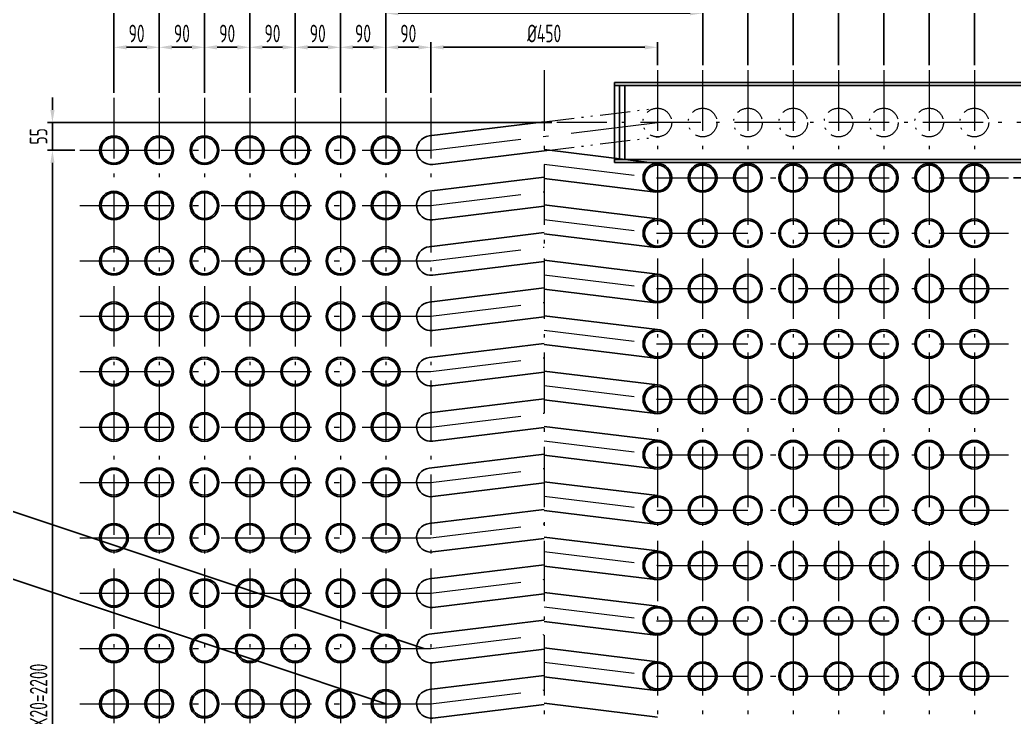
# Model space of a CAD drawing. Header units: millimetres. Extents: x 3222 to 12294, y 967 to 7382.
# Drawn here: x 4749 to 6725, y 5298 to 6684 of the extents above; entities that cross this region are included whole.
import ezdxf

# ---------------------------------------------------------------- set-up
doc = ezdxf.new("R2010")
doc.units = ezdxf.units.MM
doc.linetypes.add('ACAD_ISO10W100', pattern=[18.7, 12, -3, 0.7, -3])
doc.linetypes.add('ACAD_ISO12W100', pattern=[22.4, 12, -3, 0.7, -3, 0.7, -3])
doc.layers.add('中心线', color=1, linetype='ACAD_ISO10W100', lineweight=18)
doc.layers.add('双点划线', color=3, linetype='ACAD_ISO12W100', lineweight=18)
doc.layers.add('图层2', color=3, linetype='Continuous')
doc.styles.add('HGCAD', font='gbenor.shx', dxfattribs={"width": 0.75, "bigfont": 'gbcbig.shx'})
doc.dimstyles.new('HGCAD$0', dxfattribs={"dimtxt": 3.5, "dimasz": 2.5, "dimexe": 1, "dimexo": 1, "dimgap": 1, "dimtad": 1, "dimdec": 1, "dimdsep": 46, "dimtxsty": 'HGCAD', "dimcen": 0, "dimclrd": 3, "dimclre": 3, "dimclrt": 6, "dimadec": 1, "dimazin": 0, "dimtfac": 1, "dimtdec": 1, "dimtmove": 0, "dimatfit": 1, "dimfxl": 0, "dimarcsym": 0})

# ---------------------------------------------------------------- blocks, each defined once
blk = doc.blocks.new('*D60')
at = {"layer": 'Defpoints', "color": 0, "ltscale": 5, "transparency": 16777216}
for p in [(6015.6, 6629), (6015.6, 6583.3), (5565.6, 6528.3)]:
    blk.add_point(p, dxfattribs=at)
at = {"layer": '图层2', "color": 3, "lineweight": -2, "ltscale": 5, "transparency": 16777216}
for p, q in [((5565.6, 6538.3), (5565.6, 6639)), ((5590.6, 6629), (5990.6, 6629)), ((6015.6, 6593.3), (6015.6, 6639))]:
    blk.add_line(p, q, dxfattribs=at)
at = {"layer": '图层2', "color": 3, "ltscale": 5, "transparency": 16777216}
for points in [[(5590.6, 6633.2), (5590.6, 6624.8), (5565.6, 6629)], [(5990.6, 6633.2), (5990.6, 6624.8), (6015.6, 6629)]]:
    blk.add_solid(points, dxfattribs=at)
at = {"layer": '图层2', "color": 6, "ltscale": 5, "transparency": 16777216, "insert": (5790.6, 6656.5), "char_height": 35, "attachment_point": 5, "style": 'HGCAD', "bg_fill": 3, "box_fill_scale": 1.1, "bg_fill_color": 256, "bg_fill_true_color": 13158600, "bg_fill_transparency": 0}
blk.add_mtext('%%C450', dxfattribs=at)
blk = doc.blocks.new('*D61')
at = {"layer": 'Defpoints', "color": 0, "ltscale": 5, "transparency": 16777216}
for p in [(6105.6, 6696.8), (6105.6, 6583.3), (5475.6, 6528.3)]:
    blk.add_point(p, dxfattribs=at)
at = {"layer": '图层2', "color": 3, "lineweight": -2, "ltscale": 5, "transparency": 16777216}
for p, q in [((5475.6, 6538.3), (5475.6, 6706.8)), ((6105.6, 6593.3), (6105.6, 6706.8)), ((5500.6, 6696.8), (6080.6, 6696.8))]:
    blk.add_line(p, q, dxfattribs=at)
at = {"layer": '图层2', "color": 3, "ltscale": 5, "transparency": 16777216}
for points in [[(5500.6, 6701), (5500.6, 6692.6), (5475.6, 6696.8)], [(6080.6, 6701), (6080.6, 6692.6), (6105.6, 6696.8)]]:
    blk.add_solid(points, dxfattribs=at)
at = {"layer": '图层2', "color": 6, "ltscale": 5, "transparency": 16777216, "insert": (5790.6, 6724.3), "char_height": 35, "attachment_point": 5, "style": 'HGCAD', "bg_fill": 3, "box_fill_scale": 1.1, "bg_fill_color": 256, "bg_fill_true_color": 13158600, "bg_fill_transparency": 0}
blk.add_mtext('%%C630', dxfattribs=at)
blk = doc.blocks.new('*D62')
at = {"layer": 'Defpoints', "color": 0, "ltscale": 5, "transparency": 16777216}
for p in [(6195.6, 6764.3), (6195.6, 6583.3), (5385.6, 6528.3)]:
    blk.add_point(p, dxfattribs=at)
at = {"layer": '图层2', "color": 3, "lineweight": -2, "ltscale": 5, "transparency": 16777216}
for p, q in [((5385.6, 6538.3), (5385.6, 6774.3)), ((5410.6, 6764.3), (6170.6, 6764.3)), ((6195.6, 6593.3), (6195.6, 6774.3))]:
    blk.add_line(p, q, dxfattribs=at)
at = {"layer": '图层2', "color": 3, "ltscale": 5, "transparency": 16777216}
for points in [[(5410.6, 6768.4), (5410.6, 6760.1), (5385.6, 6764.3)], [(6170.6, 6768.4), (6170.6, 6760.1), (6195.6, 6764.3)]]:
    blk.add_solid(points, dxfattribs=at)
at = {"layer": '图层2', "color": 6, "ltscale": 5, "transparency": 16777216, "insert": (5790.6, 6791.8), "char_height": 35, "attachment_point": 5, "style": 'HGCAD', "bg_fill": 3, "box_fill_scale": 1.1, "bg_fill_color": 256, "bg_fill_true_color": 13158600, "bg_fill_transparency": 0}
blk.add_mtext('%%C810', dxfattribs=at)
blk = doc.blocks.new('*D63')
at = {"layer": 'Defpoints', "color": 0, "ltscale": 5, "transparency": 16777216}
for p in [(6285.6, 6828.8), (6285.6, 6583.3), (5295.6, 6528.3)]:
    blk.add_point(p, dxfattribs=at)
at = {"layer": '图层2', "color": 3, "lineweight": -2, "ltscale": 5, "transparency": 16777216}
for p, q in [((5295.6, 6538.3), (5295.6, 6838.8)), ((6285.6, 6593.3), (6285.6, 6838.8)), ((5320.6, 6828.8), (6260.6, 6828.8))]:
    blk.add_line(p, q, dxfattribs=at)
at = {"layer": '图层2', "color": 3, "ltscale": 5, "transparency": 16777216}
for points in [[(5320.6, 6833), (5320.6, 6824.7), (5295.6, 6828.8)], [(6260.6, 6833), (6260.6, 6824.7), (6285.6, 6828.8)]]:
    blk.add_solid(points, dxfattribs=at)
at = {"layer": '图层2', "color": 6, "ltscale": 5, "transparency": 16777216, "insert": (5790.6, 6856.3), "char_height": 35, "attachment_point": 5, "style": 'HGCAD', "bg_fill": 3, "box_fill_scale": 1.1, "bg_fill_color": 256, "bg_fill_true_color": 13158600, "bg_fill_transparency": 0}
blk.add_mtext('%%C990', dxfattribs=at)
blk = doc.blocks.new('*D64')
at = {"layer": 'Defpoints', "color": 0, "ltscale": 5, "transparency": 16777216}
for p in [(6375.6, 6894.8), (6375.6, 6583.3), (5205.6, 6528.3)]:
    blk.add_point(p, dxfattribs=at)
at = {"layer": '图层2', "color": 3, "lineweight": -2, "ltscale": 5, "transparency": 16777216}
for p, q in [((5205.6, 6538.3), (5205.6, 6904.8)), ((6375.6, 6593.3), (6375.6, 6904.8)), ((5230.6, 6894.8), (6350.6, 6894.8))]:
    blk.add_line(p, q, dxfattribs=at)
at = {"layer": '图层2', "color": 3, "ltscale": 5, "transparency": 16777216}
for points in [[(5230.6, 6899), (5230.6, 6890.7), (5205.6, 6894.8)], [(6350.6, 6899), (6350.6, 6890.7), (6375.6, 6894.8)]]:
    blk.add_solid(points, dxfattribs=at)
at = {"layer": '图层2', "color": 6, "ltscale": 5, "transparency": 16777216, "insert": (5790.6, 6922.3), "char_height": 35, "attachment_point": 5, "style": 'HGCAD', "bg_fill": 3, "box_fill_scale": 1.1, "bg_fill_color": 256, "bg_fill_true_color": 13158600, "bg_fill_transparency": 0}
blk.add_mtext('%%C1170', dxfattribs=at)
blk = doc.blocks.new('*D65')
at = {"layer": 'Defpoints', "color": 0, "ltscale": 5, "transparency": 16777216}
for p in [(6465.6, 6968.8), (6465.6, 6583.3), (5115.6, 6528.3)]:
    blk.add_point(p, dxfattribs=at)
at = {"layer": '图层2', "color": 3, "lineweight": -2, "ltscale": 5, "transparency": 16777216}
for p, q in [((5115.6, 6538.3), (5115.6, 6978.8)), ((6465.6, 6593.3), (6465.6, 6978.8)), ((5140.6, 6968.8), (6440.6, 6968.8))]:
    blk.add_line(p, q, dxfattribs=at)
at = {"layer": '图层2', "color": 3, "ltscale": 5, "transparency": 16777216}
for points in [[(5140.6, 6973), (5140.6, 6964.6), (5115.6, 6968.8)], [(6440.6, 6973), (6440.6, 6964.6), (6465.6, 6968.8)]]:
    blk.add_solid(points, dxfattribs=at)
at = {"layer": '图层2', "color": 6, "ltscale": 5, "transparency": 16777216, "insert": (5790.6, 6996.3), "char_height": 35, "attachment_point": 5, "style": 'HGCAD', "bg_fill": 3, "box_fill_scale": 1.1, "bg_fill_color": 256, "bg_fill_true_color": 13158600, "bg_fill_transparency": 0}
blk.add_mtext('%%C1350', dxfattribs=at)
blk = doc.blocks.new('*D66')
at = {"layer": 'Defpoints', "color": 0, "ltscale": 5, "transparency": 16777216}
for p in [(6555.6, 7034.5), (6555.6, 6583.3), (5025.6, 6528.3)]:
    blk.add_point(p, dxfattribs=at)
at = {"layer": '图层2', "color": 3, "lineweight": -2, "ltscale": 5, "transparency": 16777216}
for p, q in [((5025.6, 6538.3), (5025.6, 7044.5)), ((5050.6, 7034.5), (6530.6, 7034.5)), ((6555.6, 6593.3), (6555.6, 7044.5))]:
    blk.add_line(p, q, dxfattribs=at)
at = {"layer": '图层2', "color": 3, "ltscale": 5, "transparency": 16777216}
for points in [[(5050.6, 7038.7), (5050.6, 7030.3), (5025.6, 7034.5)], [(6530.6, 7038.7), (6530.6, 7030.3), (6555.6, 7034.5)]]:
    blk.add_solid(points, dxfattribs=at)
at = {"layer": '图层2', "color": 6, "ltscale": 5, "transparency": 16777216, "insert": (5790.6, 7062), "char_height": 35, "attachment_point": 5, "style": 'HGCAD', "bg_fill": 3, "box_fill_scale": 1.1, "bg_fill_color": 256, "bg_fill_true_color": 13158600, "bg_fill_transparency": 0}
blk.add_mtext('%%C1530', dxfattribs=at)
blk = doc.blocks.new('*D67')
at = {"layer": 'Defpoints', "color": 0, "ltscale": 5, "transparency": 16777216}
for p in [(6645.6, 7114.3), (6645.6, 6583.3), (4935.6, 6528.3)]:
    blk.add_point(p, dxfattribs=at)
at = {"layer": '图层2', "color": 3, "lineweight": -2, "ltscale": 5, "transparency": 16777216}
for p, q in [((4935.6, 6538.3), (4935.6, 7124.3)), ((4960.6, 7114.3), (6620.6, 7114.3)), ((6645.6, 6593.3), (6645.6, 7124.3))]:
    blk.add_line(p, q, dxfattribs=at)
at = {"layer": '图层2', "color": 3, "ltscale": 5, "transparency": 16777216}
for points in [[(4960.6, 7118.4), (4960.6, 7110.1), (4935.6, 7114.3)], [(6620.6, 7118.4), (6620.6, 7110.1), (6645.6, 7114.3)]]:
    blk.add_solid(points, dxfattribs=at)
at = {"layer": '图层2', "color": 6, "ltscale": 5, "transparency": 16777216, "insert": (5790.6, 7141.8), "char_height": 35, "attachment_point": 5, "style": 'HGCAD', "bg_fill": 3, "box_fill_scale": 1.1, "bg_fill_color": 256, "bg_fill_true_color": 13158600, "bg_fill_transparency": 0}
blk.add_mtext('%%C1710', dxfattribs=at)
blk = doc.blocks.new('*D47')
at = {"layer": 'Defpoints', "color": 0, "ltscale": 5, "transparency": 16777216}
for p in [(5475.6, 6629), (5475.6, 6629), (5565.6, 6629)]:
    blk.add_point(p, dxfattribs=at)
at = {"layer": '图层2', "color": 3, "lineweight": -2, "ltscale": 5, "transparency": 16777216}
blk.add_line((5540.6, 6629), (5500.6, 6629), dxfattribs=at)
at = {"layer": '图层2', "color": 3, "ltscale": 5, "transparency": 16777216}
for points in [[(5500.6, 6633.2), (5500.6, 6624.8), (5475.6, 6629)], [(5540.6, 6633.2), (5540.6, 6624.8), (5565.6, 6629)]]:
    blk.add_solid(points, dxfattribs=at)
at = {"layer": '图层2', "color": 6, "ltscale": 5, "transparency": 16777216, "insert": (5520.6, 6656.5), "char_height": 35, "attachment_point": 5, "style": 'HGCAD', "bg_fill": 3, "box_fill_scale": 1.1, "bg_fill_color": 256, "bg_fill_true_color": 13158600, "bg_fill_transparency": 0}
blk.add_mtext('90', dxfattribs=at)
blk = doc.blocks.new('*D48')
at = {"layer": 'Defpoints', "color": 0, "ltscale": 5, "transparency": 16777216}
for p in [(5385.6, 6629), (5385.6, 6629), (5475.6, 6629)]:
    blk.add_point(p, dxfattribs=at)
at = {"layer": '图层2', "color": 3, "lineweight": -2, "ltscale": 5, "transparency": 16777216}
blk.add_line((5450.6, 6629), (5410.6, 6629), dxfattribs=at)
at = {"layer": '图层2', "color": 3, "ltscale": 5, "transparency": 16777216}
for points in [[(5410.6, 6633.2), (5410.6, 6624.8), (5385.6, 6629)], [(5450.6, 6633.2), (5450.6, 6624.8), (5475.6, 6629)]]:
    blk.add_solid(points, dxfattribs=at)
at = {"layer": '图层2', "color": 6, "ltscale": 5, "transparency": 16777216, "insert": (5430.6, 6656.5), "char_height": 35, "attachment_point": 5, "style": 'HGCAD', "bg_fill": 3, "box_fill_scale": 1.1, "bg_fill_color": 256, "bg_fill_true_color": 13158600, "bg_fill_transparency": 0}
blk.add_mtext('90', dxfattribs=at)
blk = doc.blocks.new('*D49')
at = {"layer": 'Defpoints', "color": 0, "ltscale": 5, "transparency": 16777216}
for p in [(5295.6, 6629), (5295.6, 6629), (5385.6, 6629)]:
    blk.add_point(p, dxfattribs=at)
at = {"layer": '图层2', "color": 3, "lineweight": -2, "ltscale": 5, "transparency": 16777216}
blk.add_line((5360.6, 6629), (5320.6, 6629), dxfattribs=at)
at = {"layer": '图层2', "color": 3, "ltscale": 5, "transparency": 16777216}
for points in [[(5320.6, 6633.2), (5320.6, 6624.8), (5295.6, 6629)], [(5360.6, 6633.2), (5360.6, 6624.8), (5385.6, 6629)]]:
    blk.add_solid(points, dxfattribs=at)
at = {"layer": '图层2', "color": 6, "ltscale": 5, "transparency": 16777216, "insert": (5340.6, 6656.5), "char_height": 35, "attachment_point": 5, "style": 'HGCAD', "bg_fill": 3, "box_fill_scale": 1.1, "bg_fill_color": 256, "bg_fill_true_color": 13158600, "bg_fill_transparency": 0}
blk.add_mtext('90', dxfattribs=at)
blk = doc.blocks.new('*D50')
at = {"layer": 'Defpoints', "color": 0, "ltscale": 5, "transparency": 16777216}
for p in [(5205.6, 6629), (5205.6, 6629), (5295.6, 6629)]:
    blk.add_point(p, dxfattribs=at)
at = {"layer": '图层2', "color": 3, "lineweight": -2, "ltscale": 5, "transparency": 16777216}
blk.add_line((5270.6, 6629), (5230.6, 6629), dxfattribs=at)
at = {"layer": '图层2', "color": 3, "ltscale": 5, "transparency": 16777216}
for points in [[(5230.6, 6633.2), (5230.6, 6624.8), (5205.6, 6629)], [(5270.6, 6633.2), (5270.6, 6624.8), (5295.6, 6629)]]:
    blk.add_solid(points, dxfattribs=at)
at = {"layer": '图层2', "color": 6, "ltscale": 5, "transparency": 16777216, "insert": (5250.6, 6656.5), "char_height": 35, "attachment_point": 5, "style": 'HGCAD', "bg_fill": 3, "box_fill_scale": 1.1, "bg_fill_color": 256, "bg_fill_true_color": 13158600, "bg_fill_transparency": 0}
blk.add_mtext('90', dxfattribs=at)
blk = doc.blocks.new('*D51')
at = {"layer": 'Defpoints', "color": 0, "ltscale": 5, "transparency": 16777216}
for p in [(5115.6, 6629), (5115.6, 6629), (5205.6, 6629)]:
    blk.add_point(p, dxfattribs=at)
at = {"layer": '图层2', "color": 3, "lineweight": -2, "ltscale": 5, "transparency": 16777216}
blk.add_line((5180.6, 6629), (5140.6, 6629), dxfattribs=at)
at = {"layer": '图层2', "color": 3, "ltscale": 5, "transparency": 16777216}
for points in [[(5140.6, 6633.2), (5140.6, 6624.8), (5115.6, 6629)], [(5180.6, 6633.2), (5180.6, 6624.8), (5205.6, 6629)]]:
    blk.add_solid(points, dxfattribs=at)
at = {"layer": '图层2', "color": 6, "ltscale": 5, "transparency": 16777216, "insert": (5160.6, 6656.5), "char_height": 35, "attachment_point": 5, "style": 'HGCAD', "bg_fill": 3, "box_fill_scale": 1.1, "bg_fill_color": 256, "bg_fill_true_color": 13158600, "bg_fill_transparency": 0}
blk.add_mtext('90', dxfattribs=at)
blk = doc.blocks.new('*D52')
at = {"layer": 'Defpoints', "color": 0, "ltscale": 5, "transparency": 16777216}
for p in [(5025.6, 6629), (5025.6, 6629), (5115.6, 6629)]:
    blk.add_point(p, dxfattribs=at)
at = {"layer": '图层2', "color": 3, "lineweight": -2, "ltscale": 5, "transparency": 16777216}
blk.add_line((5090.6, 6629), (5050.6, 6629), dxfattribs=at)
at = {"layer": '图层2', "color": 3, "ltscale": 5, "transparency": 16777216}
for points in [[(5050.6, 6633.2), (5050.6, 6624.8), (5025.6, 6629)], [(5090.6, 6633.2), (5090.6, 6624.8), (5115.6, 6629)]]:
    blk.add_solid(points, dxfattribs=at)
at = {"layer": '图层2', "color": 6, "ltscale": 5, "transparency": 16777216, "insert": (5070.6, 6656.5), "char_height": 35, "attachment_point": 5, "style": 'HGCAD', "bg_fill": 3, "box_fill_scale": 1.1, "bg_fill_color": 256, "bg_fill_true_color": 13158600, "bg_fill_transparency": 0}
blk.add_mtext('90', dxfattribs=at)
blk = doc.blocks.new('*D53')
at = {"layer": 'Defpoints', "color": 0, "ltscale": 5, "transparency": 16777216}
for p in [(4935.6, 6629), (4935.6, 6629), (5025.6, 6629)]:
    blk.add_point(p, dxfattribs=at)
at = {"layer": '图层2', "color": 3, "lineweight": -2, "ltscale": 5, "transparency": 16777216}
blk.add_line((5000.6, 6629), (4960.6, 6629), dxfattribs=at)
at = {"layer": '图层2', "color": 3, "ltscale": 5, "transparency": 16777216}
for points in [[(4960.6, 6633.2), (4960.6, 6624.8), (4935.6, 6629)], [(5000.6, 6633.2), (5000.6, 6624.8), (5025.6, 6629)]]:
    blk.add_solid(points, dxfattribs=at)
at = {"layer": '图层2', "color": 6, "ltscale": 5, "transparency": 16777216, "insert": (4980.6, 6656.5), "char_height": 35, "attachment_point": 5, "style": 'HGCAD', "bg_fill": 3, "box_fill_scale": 1.1, "bg_fill_color": 256, "bg_fill_true_color": 13158600, "bg_fill_transparency": 0}
blk.add_mtext('90', dxfattribs=at)
blk = doc.blocks.new('*D69')
at = {"layer": 'Defpoints', "color": 0, "ltscale": 5, "transparency": 16777216}
for p in [(4868, 6424.6), (4813.3, 4224.6), (4868, 4224.6)]:
    blk.add_point(p, dxfattribs=at)
at = {"layer": '图层2', "color": 3, "lineweight": -2, "ltscale": 5, "transparency": 16777216}
for p, q in [((4858, 6424.6), (4803.3, 6424.6)), ((4813.3, 6399.6), (4813.3, 4249.6)), ((4858, 4224.6), (4803.3, 4224.6))]:
    blk.add_line(p, q, dxfattribs=at)
at = {"layer": '图层2', "color": 3, "ltscale": 5, "transparency": 16777216}
for points in [[(4809.2, 6399.6), (4817.5, 6399.6), (4813.3, 6424.6)], [(4809.2, 4249.6), (4817.5, 4249.6), (4813.3, 4224.6)]]:
    blk.add_solid(points, dxfattribs=at)
at = {"layer": '图层2', "color": 6, "ltscale": 5, "transparency": 16777216, "insert": (4785.8, 5324.6), "char_height": 35, "attachment_point": 5, "rotation": 90, "style": 'HGCAD', "bg_fill": 3, "box_fill_scale": 1.1, "bg_fill_color": 256, "bg_fill_true_color": 13158600, "bg_fill_transparency": 0}
blk.add_mtext('55X20=2200', dxfattribs=at)
blk = doc.blocks.new('*D71')
at = {"layer": 'Defpoints', "color": 0, "ltscale": 5, "transparency": 16777216}
for p in [(5815.6, 6479.6), (4868, 6424.6)]:
    blk.add_point(p, dxfattribs=at)
at = {"layer": '图层2', "color": 3, "lineweight": -2, "ltscale": 5, "transparency": 16777216}
for p, q in [((4813.3, 6504.6), (4813.3, 6529.6)), ((5805.6, 6479.6), (4803.3, 6479.6)), ((4813.3, 6424.6), (4813.3, 6479.6)), ((4858, 6424.6), (4803.3, 6424.6)), ((4813.3, 6399.6), (4813.3, 6374.6))]:
    blk.add_line(p, q, dxfattribs=at)
at = {"layer": '图层2', "color": 3, "ltscale": 5, "transparency": 16777216}
for points in [[(4809.2, 6504.6), (4817.5, 6504.6), (4813.3, 6479.6)], [(4809.2, 6399.6), (4817.5, 6399.6), (4813.3, 6424.6)]]:
    blk.add_solid(points, dxfattribs=at)
at = {"layer": '图层2', "color": 6, "ltscale": 5, "transparency": 16777216, "insert": (4785.8, 6452.1), "char_height": 35, "attachment_point": 5, "rotation": 90, "style": 'HGCAD', "bg_fill": 3, "box_fill_scale": 1.1, "bg_fill_color": 256, "bg_fill_true_color": 13158600, "bg_fill_transparency": 0}
blk.add_mtext('55', dxfattribs=at)
at = {"layer": 'Defpoints', "color": 0, "ltscale": 5, "transparency": 16777216}
blk.add_point((4813.3, 6479.6), dxfattribs=at)
blk = doc.blocks.new('*D78')
at = {"layer": 'Defpoints', "color": 0, "ltscale": 5, "transparency": 16777216}
for p in [(6713.2, 6369.6), (6713.2, 4279.6), (7045.7, 4279.6)]:
    blk.add_point(p, dxfattribs=at)
at = {"layer": '图层2', "color": 3, "lineweight": -2, "ltscale": 5, "transparency": 16777216}
for p, q in [((6723.2, 6369.6), (7055.7, 6369.6)), ((7045.7, 6344.6), (7045.7, 4304.6)), ((6723.2, 4279.6), (7055.7, 4279.6))]:
    blk.add_line(p, q, dxfattribs=at)
at = {"layer": '图层2', "color": 3, "ltscale": 5, "transparency": 16777216}
for points in [[(7041.6, 6344.6), (7049.9, 6344.6), (7045.7, 6369.6)], [(7041.6, 4304.6), (7049.9, 4304.6), (7045.7, 4279.6)]]:
    blk.add_solid(points, dxfattribs=at)
at = {"layer": '图层2', "color": 6, "ltscale": 5, "transparency": 16777216, "insert": (7018.2, 5324.6), "char_height": 35, "attachment_point": 5, "rotation": 90, "style": 'HGCAD', "bg_fill": 3, "box_fill_scale": 1.1, "bg_fill_color": 256, "bg_fill_true_color": 13158600, "bg_fill_transparency": 0}
blk.add_mtext('55X38=2090', dxfattribs=at)
blk = doc.blocks.new('*D56')
at = {"layer": 'Defpoints', "color": 0, "ltscale": 5, "transparency": 16777216}
for p in [(7037.1, 6479.6), (7045.7, 6479.6), (6713.2, 6369.6)]:
    blk.add_point(p, dxfattribs=at)
at = {"layer": '图层2', "color": 3, "lineweight": -2, "ltscale": 5, "transparency": 16777216}
for p, q in [((7047.1, 6479.6), (7055.7, 6479.6)), ((7045.7, 6394.6), (7045.7, 6454.6)), ((6723.2, 6369.6), (7055.7, 6369.6))]:
    blk.add_line(p, q, dxfattribs=at)
at = {"layer": '图层2', "color": 3, "ltscale": 5, "transparency": 16777216}
for points in [[(7041.6, 6454.6), (7049.9, 6454.6), (7045.7, 6479.6)], [(7041.6, 6394.6), (7049.9, 6394.6), (7045.7, 6369.6)]]:
    blk.add_solid(points, dxfattribs=at)
at = {"layer": '图层2', "color": 6, "ltscale": 5, "transparency": 16777216, "insert": (7018.2, 6424.6), "char_height": 35, "attachment_point": 5, "rotation": 90, "style": 'HGCAD', "bg_fill": 3, "box_fill_scale": 1.1, "bg_fill_color": 256, "bg_fill_true_color": 13158600, "bg_fill_transparency": 0}
blk.add_mtext('110', dxfattribs=at)

msp = doc.modelspace()

# ---------------------------------------------------------------- linework, layer by layer
at = {"ltscale": 10}
for p, q in [((6926.58, 6559.11), (5930.58, 6559.11)), ((5930.58, 6559.11), (5930.58, 6400.11)), ((6863.91, 6553.11), (5930.58, 6553.11)), ((5940.58, 6553.11), (5940.58, 6406.11)), ((5950.58, 6553.11), (5950.58, 6406.11)), ((5930.58, 6406.11), (6871.87, 6406.11)), ((5930.58, 6400.11), (6926.58, 6400.11))]:
    msp.add_line(p, q, dxfattribs=at)
at = {"ltscale": 15}
for p, q in [((5562.12, 6452.9), (5790.58, 6480.82)), ((5569.03, 6396.32), (5790.58, 6423.4)), ((5790.58, 6425.82), (6015.58, 6398.32)), ((5562.12, 6342.9), (5790.58, 6370.82)), ((5790.58, 6368.4), (6012.12, 6341.32)), ((5569.03, 6286.32), (5790.58, 6313.4)), ((5790.58, 6315.82), (6015.58, 6288.32)), ((5562.12, 6232.9), (5790.58, 6260.82)), ((5790.58, 6258.4), (6012.12, 6231.32)), ((5790.58, 6205.82), (6015.58, 6178.32)), ((5569.03, 6176.32), (5790.58, 6203.4)), ((5562.12, 6122.9), (5790.58, 6150.82)), ((5790.58, 6148.4), (6012.12, 6121.32)), ((5569.03, 6066.32), (5790.58, 6093.4)), ((5790.58, 6095.82), (6015.58, 6068.32)), ((5562.12, 6012.9), (5790.58, 6040.82)), ((5790.58, 6038.4), (6012.12, 6011.32)), ((5569.03, 5956.32), (5790.58, 5983.4)), ((5790.58, 5985.82), (6015.58, 5958.32)), ((5562.12, 5902.9), (5790.58, 5930.82)), ((5790.58, 5928.4), (6012.12, 5901.32)), ((5569.03, 5846.32), (5790.58, 5873.4)), ((5790.58, 5875.82), (6015.58, 5848.32)), ((5562.12, 5792.9), (5790.58, 5820.82)), ((5790.58, 5818.4), (6012.12, 5791.32)), ((5569.03, 5736.32), (5790.58, 5763.4)), ((5790.58, 5765.82), (6015.58, 5738.32)), ((5562.12, 5682.9), (5790.58, 5710.82)), ((5790.58, 5708.4), (6012.12, 5681.32)), ((5569.03, 5626.32), (5790.58, 5653.4)), ((5790.58, 5655.82), (6015.58, 5628.32)), ((5562.12, 5572.9), (5790.58, 5600.82)), ((5790.58, 5598.4), (6012.12, 5571.32)), ((5569.03, 5516.32), (5790.58, 5543.4)), ((5790.58, 5545.82), (6015.58, 5518.32)), ((5562.12, 5462.9), (5790.58, 5490.82)), ((5790.58, 5488.4), (6012.12, 5461.32)), ((5790.58, 5435.82), (6015.58, 5408.32)), ((5569.03, 5406.32), (5790.58, 5433.4)), ((5562.12, 5352.9), (5790.58, 5380.82)), ((5790.58, 5378.4), (6012.12, 5351.32)), ((5569.03, 5296.32), (5790.58, 5323.4)), ((5790.58, 5325.82), (6015.58, 5298.32))]:
    msp.add_line(p, q, dxfattribs=at)
at = {"ltscale": 10}
for centre, radius in [((4935.58, 6424.61), 28.5), ((4935.58, 6424.61), 25.5), ((5025.58, 6424.61), 28.5), ((5025.58, 6424.61), 25.5), ((5115.58, 6424.61), 28.5), ((5115.58, 6424.61), 25.5), ((5205.58, 6424.61), 28.5), ((5205.58, 6424.61), 25.5), ((5295.58, 6424.61), 28.5), ((5295.58, 6424.61), 25.5), ((5385.58, 6424.61), 28.5), ((5385.58, 6424.61), 25.5), ((5475.58, 6424.61), 28.5), ((5475.58, 6424.61), 25.5), ((6015.58, 6369.61), 28.5), ((6015.58, 6369.61), 25.5), ((6105.58, 6369.61), 28.5), ((6105.58, 6369.61), 25.5), ((6195.58, 6369.61), 28.5), ((6195.58, 6369.61), 25.5), ((6285.58, 6369.61), 28.5), ((6285.58, 6369.61), 25.5), ((6375.58, 6369.61), 28.5), ((6375.58, 6369.61), 25.5), ((6465.58, 6369.61), 28.5), ((6465.58, 6369.61), 25.5), ((6555.58, 6369.61), 28.5), ((6555.58, 6369.61), 25.5), ((6645.58, 6369.61), 28.5), ((6645.58, 6369.61), 25.5), ((4935.58, 6314.61), 28.5), ((5025.58, 6314.61), 28.5), ((5115.58, 6314.61), 28.5), ((5205.58, 6314.61), 28.5), ((5295.58, 6314.61), 28.5), ((5385.58, 6314.61), 28.5), ((5475.58, 6314.61), 28.5), ((4935.58, 6314.61), 25.5), ((5025.58, 6314.61), 25.5), ((5115.58, 6314.61), 25.5), ((5205.58, 6314.61), 25.5), ((5295.58, 6314.61), 25.5), ((5385.58, 6314.61), 25.5), ((5475.58, 6314.61), 25.5), ((6015.58, 6259.61), 28.5), ((6015.58, 6259.61), 25.5), ((6105.58, 6259.61), 28.5), ((6105.58, 6259.61), 25.5), ((6195.58, 6259.61), 28.5), ((6195.58, 6259.61), 25.5), ((6285.58, 6259.61), 28.5), ((6285.58, 6259.61), 25.5), ((6375.58, 6259.61), 28.5), ((6375.58, 6259.61), 25.5), ((6465.58, 6259.61), 28.5), ((6465.58, 6259.61), 25.5), ((6555.58, 6259.61), 28.5), ((6555.58, 6259.61), 25.5), ((6645.58, 6259.61), 28.5), ((6645.58, 6259.61), 25.5), ((4935.58, 6204.61), 28.5), ((4935.58, 6204.61), 25.5), ((5025.58, 6204.61), 28.5), ((5025.58, 6204.61), 25.5), ((5115.58, 6204.61), 28.5), ((5115.58, 6204.61), 25.5), ((5205.58, 6204.61), 28.5), ((5205.58, 6204.61), 25.5), ((5295.58, 6204.61), 28.5), ((5295.58, 6204.61), 25.5), ((5385.58, 6204.61), 28.5), ((5385.58, 6204.61), 25.5), ((5475.58, 6204.61), 28.5), ((5475.58, 6204.61), 25.5), ((6015.58, 6149.61), 28.5), ((6015.58, 6149.61), 25.5), ((6105.58, 6149.61), 28.5), ((6105.58, 6149.61), 25.5), ((6195.58, 6149.61), 28.5), ((6195.58, 6149.61), 25.5), ((6285.58, 6149.61), 28.5), ((6285.58, 6149.61), 25.5), ((6375.58, 6149.61), 28.5), ((6375.58, 6149.61), 25.5), ((6465.58, 6149.61), 28.5), ((6465.58, 6149.61), 25.5), ((6555.58, 6149.61), 28.5), ((6555.58, 6149.61), 25.5), ((6645.58, 6149.61), 28.5), ((6645.58, 6149.61), 25.5), ((4935.58, 6094.61), 28.5), ((4935.58, 6094.61), 25.5), ((5025.58, 6094.61), 28.5), ((5025.58, 6094.61), 25.5), ((5115.58, 6094.61), 28.5), ((5115.58, 6094.61), 25.5), ((5205.58, 6094.61), 28.5), ((5205.58, 6094.61), 25.5), ((5295.58, 6094.61), 28.5), ((5295.58, 6094.61), 25.5), ((5385.58, 6094.61), 28.5), ((5385.58, 6094.61), 25.5), ((5475.58, 6094.61), 28.5), ((5475.58, 6094.61), 25.5), ((6015.58, 6039.61), 28.5), ((6105.58, 6039.61), 28.5), ((6195.58, 6039.61), 28.5), ((6285.58, 6039.61), 28.5), ((6375.58, 6039.61), 28.5), ((6465.58, 6039.61), 28.5), ((6555.58, 6039.61), 28.5), ((6645.58, 6039.61), 28.5), ((6015.58, 6039.61), 25.5), ((6105.58, 6039.61), 25.5), ((6195.58, 6039.61), 25.5), ((6285.58, 6039.61), 25.5), ((6375.58, 6039.61), 25.5), ((6465.58, 6039.61), 25.5), ((6555.58, 6039.61), 25.5), ((6645.58, 6039.61), 25.5), ((4935.58, 5984.61), 28.5), ((4935.58, 5984.61), 25.5), ((5025.58, 5984.61), 28.5), ((5025.58, 5984.61), 25.5), ((5115.58, 5984.61), 28.5), ((5115.58, 5984.61), 25.5), ((5205.58, 5984.61), 28.5), ((5205.58, 5984.61), 25.5), ((5295.58, 5984.61), 28.5), ((5295.58, 5984.61), 25.5), ((5385.58, 5984.61), 28.5), ((5385.58, 5984.61), 25.5), ((5475.58, 5984.61), 28.5), ((5475.58, 5984.61), 25.5), ((6015.58, 5929.61), 28.5), ((6015.58, 5929.61), 25.5), ((6105.58, 5929.61), 28.5), ((6105.58, 5929.61), 25.5), ((6195.58, 5929.61), 28.5), ((6195.58, 5929.61), 25.5), ((6285.58, 5929.61), 28.5), ((6285.58, 5929.61), 25.5), ((6375.58, 5929.61), 28.5), ((6375.58, 5929.61), 25.5), ((6465.58, 5929.61), 28.5), ((6465.58, 5929.61), 25.5), ((6555.58, 5929.61), 28.5), ((6555.58, 5929.61), 25.5), ((6645.58, 5929.61), 28.5), ((6645.58, 5929.61), 25.5), ((4935.58, 5874.61), 28.5), ((4935.58, 5874.61), 25.5), ((5025.58, 5874.61), 28.5), ((5025.58, 5874.61), 25.5), ((5115.58, 5874.61), 28.5), ((5115.58, 5874.61), 25.5), ((5205.58, 5874.61), 28.5), ((5205.58, 5874.61), 25.5), ((5295.58, 5874.61), 28.5), ((5295.58, 5874.61), 25.5), ((5385.58, 5874.61), 28.5), ((5385.58, 5874.61), 25.5), ((5475.58, 5874.61), 28.5), ((5475.58, 5874.61), 25.5), ((6015.58, 5819.61), 28.5), ((6015.58, 5819.61), 25.5), ((6105.58, 5819.61), 28.5), ((6105.58, 5819.61), 25.5), ((6195.58, 5819.61), 28.5), ((6195.58, 5819.61), 25.5), ((6285.58, 5819.61), 28.5), ((6285.58, 5819.61), 25.5), ((6375.58, 5819.61), 28.5), ((6375.58, 5819.61), 25.5), ((6465.58, 5819.61), 28.5), ((6465.58, 5819.61), 25.5), ((6555.58, 5819.61), 28.5), ((6555.58, 5819.61), 25.5), ((6645.58, 5819.61), 28.5), ((6645.58, 5819.61), 25.5), ((4935.58, 5764.61), 28.5), ((4935.58, 5764.61), 25.5), ((5025.58, 5764.61), 28.5), ((5025.58, 5764.61), 25.5), ((5115.58, 5764.61), 28.5), ((5115.58, 5764.61), 25.5), ((5205.58, 5764.61), 28.5), ((5205.58, 5764.61), 25.5), ((5295.58, 5764.61), 28.5), ((5295.58, 5764.61), 25.5), ((5385.58, 5764.61), 28.5), ((5385.58, 5764.61), 25.5), ((5475.58, 5764.61), 28.5), ((5475.58, 5764.61), 25.5), ((6015.58, 5709.61), 28.5), ((6015.58, 5709.61), 25.5), ((6105.58, 5709.61), 28.5), ((6105.58, 5709.61), 25.5), ((6195.58, 5709.61), 28.5), ((6195.58, 5709.61), 25.5), ((6285.58, 5709.61), 28.5), ((6285.58, 5709.61), 25.5), ((6375.58, 5709.61), 28.5), ((6375.58, 5709.61), 25.5), ((6465.58, 5709.61), 28.5), ((6465.58, 5709.61), 25.5), ((6555.58, 5709.61), 28.5), ((6555.58, 5709.61), 25.5), ((6645.58, 5709.61), 28.5), ((6645.58, 5709.61), 25.5), ((4935.58, 5654.61), 28.5), ((4935.58, 5654.61), 25.5), ((5025.58, 5654.61), 28.5), ((5025.58, 5654.61), 25.5), ((5115.58, 5654.61), 28.5), ((5115.58, 5654.61), 25.5), ((5205.58, 5654.61), 28.5), ((5205.58, 5654.61), 25.5), ((5295.58, 5654.61), 28.5), ((5295.58, 5654.61), 25.5), ((5385.58, 5654.61), 28.5), ((5385.58, 5654.61), 25.5), ((5475.58, 5654.61), 28.5), ((5475.58, 5654.61), 25.5), ((6015.58, 5599.61), 28.5), ((6015.58, 5599.61), 25.5), ((6105.58, 5599.61), 28.5), ((6105.58, 5599.61), 25.5), ((6195.58, 5599.61), 28.5), ((6195.58, 5599.61), 25.5), ((6285.58, 5599.61), 28.5), ((6285.58, 5599.61), 25.5), ((6375.58, 5599.61), 28.5), ((6375.58, 5599.61), 25.5), ((6465.58, 5599.61), 28.5), ((6465.58, 5599.61), 25.5), ((6555.58, 5599.61), 28.5), ((6555.58, 5599.61), 25.5), ((6645.58, 5599.61), 28.5), ((6645.58, 5599.61), 25.5), ((4935.58, 5544.61), 28.5), ((5025.58, 5544.61), 28.5), ((5115.58, 5544.61), 28.5), ((5205.58, 5544.61), 28.5), ((5295.58, 5544.61), 28.5), ((5385.58, 5544.61), 28.5), ((5475.58, 5544.61), 28.5), ((4935.58, 5544.61), 25.5), ((5025.58, 5544.61), 25.5), ((5115.58, 5544.61), 25.5), ((5205.58, 5544.61), 25.5), ((5295.58, 5544.61), 25.5), ((5385.58, 5544.61), 25.5), ((5475.58, 5544.61), 25.5), ((6015.58, 5489.61), 28.5), ((6015.58, 5489.61), 25.5), ((6105.58, 5489.61), 28.5), ((6105.58, 5489.61), 25.5), ((6195.58, 5489.61), 28.5), ((6195.58, 5489.61), 25.5), ((6285.58, 5489.61), 28.5), ((6285.58, 5489.61), 25.5), ((6375.58, 5489.61), 28.5), ((6375.58, 5489.61), 25.5), ((6465.58, 5489.61), 28.5), ((6465.58, 5489.61), 25.5), ((6555.58, 5489.61), 28.5), ((6555.58, 5489.61), 25.5), ((6645.58, 5489.61), 28.5), ((6645.58, 5489.61), 25.5), ((4935.58, 5434.61), 28.5), ((4935.58, 5434.61), 25.5), ((5025.58, 5434.61), 28.5), ((5025.58, 5434.61), 25.5), ((5115.58, 5434.61), 28.5), ((5115.58, 5434.61), 25.5), ((5205.58, 5434.61), 28.5), ((5205.58, 5434.61), 25.5), ((5295.58, 5434.61), 28.5), ((5295.58, 5434.61), 25.5), ((5385.58, 5434.61), 28.5), ((5385.58, 5434.61), 25.5), ((5475.58, 5434.61), 28.5), ((5475.58, 5434.61), 25.5), ((6015.58, 5379.61), 28.5), ((6015.58, 5379.61), 25.5), ((6105.58, 5379.61), 28.5), ((6105.58, 5379.61), 25.5), ((6195.58, 5379.61), 28.5), ((6195.58, 5379.61), 25.5), ((6285.58, 5379.61), 28.5), ((6285.58, 5379.61), 25.5), ((6375.58, 5379.61), 28.5), ((6375.58, 5379.61), 25.5), ((6465.58, 5379.61), 28.5), ((6465.58, 5379.61), 25.5), ((6555.58, 5379.61), 28.5), ((6555.58, 5379.61), 25.5), ((6645.58, 5379.61), 28.5), ((6645.58, 5379.61), 25.5), ((4935.58, 5324.61), 28.5), ((4935.58, 5324.61), 25.5), ((5025.58, 5324.61), 28.5), ((5025.58, 5324.61), 25.5), ((5115.58, 5324.61), 28.5), ((5115.58, 5324.61), 25.5), ((5205.58, 5324.61), 28.5), ((5205.58, 5324.61), 25.5), ((5295.58, 5324.61), 28.5), ((5295.58, 5324.61), 25.5), ((5385.58, 5324.61), 28.5), ((5385.58, 5324.61), 25.5), ((5475.58, 5324.61), 28.5), ((5475.58, 5324.61), 25.5)]:
    msp.add_circle(centre, radius, dxfattribs=at)
for centre in [(5565.58, 6424.61), (5565.58, 6314.61), (5565.58, 6204.61), (5565.58, 6094.61), (5565.58, 5984.61), (5565.58, 5874.61), (5565.58, 5764.61), (5565.58, 5654.61), (5565.58, 5544.61), (5565.58, 5434.61), (5565.58, 5324.61)]:
    msp.add_arc(centre, 28.5, 96.96826, 276.96826, dxfattribs=at)
at = {"layer": '中心线', "ltscale": 10}
for p, q in [((5790.58, 6583.33), (5790.58, 3405.87)), ((6015.58, 6583.33), (6015.58, 4065.9)), ((6105.58, 6583.33), (6105.58, 4065.9)), ((6195.58, 6583.33), (6195.58, 4065.9)), ((6285.58, 6583.33), (6285.58, 4065.9)), ((6375.58, 6583.33), (6375.58, 4065.9)), ((6465.58, 6583.33), (6465.58, 4065.9)), ((6555.58, 6583.33), (6555.58, 4065.9)), ((6645.58, 6583.33), (6645.58, 4065.9)), ((4935.58, 6528.33), (4935.58, 4120.9)), ((5025.58, 6528.33), (5025.58, 4120.9)), ((5115.58, 6528.33), (5115.58, 4120.9)), ((5205.58, 6528.33), (5205.58, 4120.9)), ((5295.58, 6528.33), (5295.58, 4120.9)), ((5385.58, 6528.33), (5385.58, 4120.9)), ((5475.58, 6528.33), (5475.58, 4120.9)), ((5565.58, 6528.33), (5565.58, 4120.9)), ((7037.14, 6479.61), (5815.58, 6479.61))]:
    msp.add_line(p, q, dxfattribs=at)
at = {"layer": '中心线', "ltscale": 15}
for p, q in [((5565.58, 6424.61), (6015.58, 6479.61)), ((4867.96, 6424.61), (5565.58, 6424.61)), ((5790.58, 6397.11), (6015.58, 6369.61)), ((6015.58, 6369.61), (6713.19, 6369.61)), ((5565.58, 6314.61), (5790.58, 6342.11)), ((4867.96, 6314.61), (5565.58, 6314.61)), ((5790.58, 6287.11), (6015.58, 6259.61)), ((6015.58, 6259.61), (6713.19, 6259.61)), ((5565.58, 6204.61), (5790.58, 6232.11)), ((4867.96, 6204.61), (5565.58, 6204.61)), ((5790.58, 6177.11), (6015.58, 6149.61)), ((6015.58, 6149.61), (6713.19, 6149.61)), ((5565.58, 6094.61), (5790.58, 6122.11)), ((4867.96, 6094.61), (5565.58, 6094.61)), ((5790.58, 6067.11), (6015.58, 6039.61)), ((6015.58, 6039.61), (6713.19, 6039.61)), ((5565.58, 5984.61), (5790.58, 6012.11)), ((4867.96, 5984.61), (5565.58, 5984.61)), ((5790.58, 5957.11), (6015.58, 5929.61)), ((6015.58, 5929.61), (6713.19, 5929.61)), ((5565.58, 5874.61), (5790.58, 5902.11)), ((4867.96, 5874.61), (5565.58, 5874.61)), ((5790.58, 5847.11), (6015.58, 5819.61)), ((6015.58, 5819.61), (6713.19, 5819.61)), ((5565.58, 5764.61), (5790.58, 5792.11)), ((4867.96, 5764.61), (5565.58, 5764.61)), ((5790.58, 5737.11), (6015.58, 5709.61)), ((6015.58, 5709.61), (6713.19, 5709.61)), ((5565.58, 5654.61), (5790.58, 5682.11)), ((4867.96, 5654.61), (5565.58, 5654.61)), ((5790.58, 5627.11), (6015.58, 5599.61)), ((6015.58, 5599.61), (6713.19, 5599.61)), ((5565.58, 5544.61), (5790.58, 5572.11)), ((4867.96, 5544.61), (5565.58, 5544.61)), ((5790.58, 5517.11), (6015.58, 5489.61)), ((6015.58, 5489.61), (6713.19, 5489.61)), ((5565.58, 5434.61), (5790.58, 5462.11)), ((4867.96, 5434.61), (5565.58, 5434.61)), ((5790.58, 5407.11), (6015.58, 5379.61)), ((6015.58, 5379.61), (6713.19, 5379.61)), ((5565.58, 5324.61), (5790.58, 5352.11)), ((4867.96, 5324.61), (5565.58, 5324.61))]:
    msp.add_line(p, q, dxfattribs=at)
at = {"layer": '双点划线', "ltscale": 5}
for p, q in [((5790.58, 6480.82), (6012.12, 6507.9)), ((5790.58, 6423.4), (6019.03, 6451.32))]:
    msp.add_line(p, q, dxfattribs=at)
for centre in [(6015.58, 6479.61), (6105.58, 6479.61), (6195.58, 6479.61), (6285.58, 6479.61), (6375.58, 6479.61), (6465.58, 6479.61), (6555.58, 6479.61), (6645.58, 6479.61)]:
    msp.add_circle(centre, 28.5, dxfattribs=at)

# ---------------------------------------------------------------- next in the draw order: dimensions: what is measured, and where the dimension line sits
at = {"layer": '图层2', "ltscale": 5}
dim = msp.add_linear_dim(base=(6015.58, 6628.98), p1=(5565.58, 6528.33), p2=(6015.58, 6583.33), text='%%C<>', dimstyle='HGCAD$0', override={"dimscale": 10, "dimtfill": 1, "dimarcsym": 1}, dxfattribs=at)
dim.commit()
dim.dimension.update_dxf_attribs({"geometry": '*D60', "text_midpoint": (5790.58, 6656.48)})
for base, p1, p2, text, picture, middle in [((4813.32, 4224.61), (4867.96, 6424.61), (4867.96, 4224.61), '55X20=<>', '*D69', (4785.82, 5324.61)), ((7045.72, 4279.61), (6713.19, 6369.61), (6713.19, 4279.61), '55X38=<>', '*D78', (7018.22, 5324.61))]:
    dim = msp.add_linear_dim(base=base, p1=p1, p2=p2, angle=90, text=text, dimstyle='HGCAD$0', override={"dimscale": 10, "dimtfill": 1, "dimarcsym": 1}, dxfattribs=at)
    dim.commit()
    dim.dimension.update_dxf_attribs({"geometry": picture, "text_midpoint": middle})

# ---------------------------------------------------------------- next in the draw order: linework, layer by layer
for p, q in [((5551.25, 5434.61), (4610.22, 5747.91)), ((5475.58, 5324.61), (4610.22, 5614.04))]:
    msp.add_line(p, q, dxfattribs=at)

# ---------------------------------------------------------------- next in the draw order: dimensions: what is measured, and where the dimension line sits
dim = msp.add_linear_dim(base=(6105.58, 6696.82), p1=(5475.58, 6528.33), p2=(6105.58, 6583.33), text='%%C<>', dimstyle='HGCAD$0', override={"dimscale": 10, "dimtfill": 1, "dimarcsym": 1}, dxfattribs=at)
dim.commit()
dim.dimension.update_dxf_attribs({"geometry": '*D61', "text_midpoint": (5790.58, 6724.32)})
dim = msp.add_linear_dim(base=(7045.72, 6479.61), p1=(6713.19, 6369.61), p2=(7037.14, 6479.61), angle=90, dimstyle='HGCAD$0', override={"dimscale": 10, "dimtfill": 1, "dimarcsym": 1}, dxfattribs=at)
dim.commit()
dim.dimension.update_dxf_attribs({"geometry": '*D56', "text_midpoint": (7018.22, 6424.61)})

# ---------------------------------------------------------------- next in the draw order: dimensions: what is measured, and where the dimension line sits
dim = msp.add_linear_dim(base=(6195.58, 6764.28), p1=(5385.58, 6528.33), p2=(6195.58, 6583.33), text='%%C<>', dimstyle='HGCAD$0', override={"dimscale": 10, "dimtfill": 1, "dimarcsym": 1}, dxfattribs=at)
dim.commit()
dim.dimension.update_dxf_attribs({"geometry": '*D62', "text_midpoint": (5790.58, 6791.78)})

# ---------------------------------------------------------------- next in the draw order: dimensions: what is measured, and where the dimension line sits
dim = msp.add_linear_dim(base=(6285.58, 6828.82), p1=(5295.58, 6528.33), p2=(6285.58, 6583.33), text='%%C<>', dimstyle='HGCAD$0', override={"dimscale": 10, "dimtfill": 1, "dimarcsym": 1}, dxfattribs=at)
dim.commit()
dim.dimension.update_dxf_attribs({"geometry": '*D63', "text_midpoint": (5790.58, 6856.32)})

# ---------------------------------------------------------------- next in the draw order: dimensions: what is measured, and where the dimension line sits
dim = msp.add_linear_dim(base=(6375.58, 6894.82), p1=(5205.58, 6528.33), p2=(6375.58, 6583.33), text='%%C<>', dimstyle='HGCAD$0', override={"dimscale": 10, "dimtfill": 1, "dimarcsym": 1}, dxfattribs=at)
dim.commit()
dim.dimension.update_dxf_attribs({"geometry": '*D64', "text_midpoint": (5790.58, 6922.32)})

# ---------------------------------------------------------------- next in the draw order: dimensions: what is measured, and where the dimension line sits
dim = msp.add_linear_dim(base=(6465.58, 6968.8), p1=(5115.58, 6528.33), p2=(6465.58, 6583.33), text='%%C<>', dimstyle='HGCAD$0', override={"dimscale": 10, "dimtfill": 1, "dimarcsym": 1}, dxfattribs=at)
dim.commit()
dim.dimension.update_dxf_attribs({"geometry": '*D65', "text_midpoint": (5790.58, 6996.3)})

# ---------------------------------------------------------------- next in the draw order: dimensions: what is measured, and where the dimension line sits
dim = msp.add_linear_dim(base=(6555.58, 7034.49), p1=(5025.58, 6528.33), p2=(6555.58, 6583.33), text='%%C<>', dimstyle='HGCAD$0', override={"dimscale": 10, "dimtfill": 1, "dimarcsym": 1}, dxfattribs=at)
dim.commit()
dim.dimension.update_dxf_attribs({"geometry": '*D66', "text_midpoint": (5790.58, 7061.99)})

# ---------------------------------------------------------------- next in the draw order: dimensions: what is measured, and where the dimension line sits
dim = msp.add_linear_dim(base=(6645.58, 7114.26), p1=(4935.58, 6528.33), p2=(6645.58, 6583.33), text='%%C<>', dimstyle='HGCAD$0', override={"dimscale": 10, "dimtfill": 1, "dimarcsym": 1}, dxfattribs=at)
dim.commit()
dim.dimension.update_dxf_attribs({"geometry": '*D67', "text_midpoint": (5790.58, 7141.76)})

# ---------------------------------------------------------------- next in the draw order: dimensions: what is measured, and where the dimension line sits
dim = msp.add_linear_dim(base=(5475.58, 6628.98), p1=(5565.58, 6628.98), p2=(5475.58, 6628.98), dimstyle='HGCAD$0', override={"dimscale": 10, "dimtfill": 1, "dimarcsym": 1}, dxfattribs=at)
dim.commit()
dim.dimension.update_dxf_attribs({"geometry": '*D47', "text_midpoint": (5520.58, 6656.48)})
dim = msp.add_linear_dim(base=(4813.32, 6479.61), p1=(4867.96, 6424.61), p2=(5815.58, 6479.61), angle=90, dimstyle='HGCAD$0', override={"dimscale": 10, "dimtfill": 1, "dimarcsym": 1}, dxfattribs=at)
dim.commit()
dim.dimension.update_dxf_attribs({"geometry": '*D71', "text_midpoint": (4785.82, 6452.11)})

# ---------------------------------------------------------------- next in the draw order: dimensions: what is measured, and where the dimension line sits
dim = msp.add_linear_dim(base=(5385.58, 6628.98), p1=(5475.58, 6628.98), p2=(5385.58, 6628.98), dimstyle='HGCAD$0', override={"dimscale": 10, "dimtfill": 1, "dimarcsym": 1}, dxfattribs=at)
dim.commit()
dim.dimension.update_dxf_attribs({"geometry": '*D48', "text_midpoint": (5430.58, 6656.48)})

# ---------------------------------------------------------------- next in the draw order: dimensions: what is measured, and where the dimension line sits
dim = msp.add_linear_dim(base=(5295.58, 6628.98), p1=(5385.58, 6628.98), p2=(5295.58, 6628.98), dimstyle='HGCAD$0', override={"dimscale": 10, "dimtfill": 1, "dimarcsym": 1}, dxfattribs=at)
dim.commit()
dim.dimension.update_dxf_attribs({"geometry": '*D49', "text_midpoint": (5340.58, 6656.48)})

# ---------------------------------------------------------------- next in the draw order: dimensions: what is measured, and where the dimension line sits
dim = msp.add_linear_dim(base=(5205.58, 6628.98), p1=(5295.58, 6628.98), p2=(5205.58, 6628.98), dimstyle='HGCAD$0', override={"dimscale": 10, "dimtfill": 1, "dimarcsym": 1}, dxfattribs=at)
dim.commit()
dim.dimension.update_dxf_attribs({"geometry": '*D50', "text_midpoint": (5250.58, 6656.48)})

# ---------------------------------------------------------------- next in the draw order: dimensions: what is measured, and where the dimension line sits
dim = msp.add_linear_dim(base=(5115.58, 6628.98), p1=(5205.58, 6628.98), p2=(5115.58, 6628.98), dimstyle='HGCAD$0', override={"dimscale": 10, "dimtfill": 1, "dimarcsym": 1}, dxfattribs=at)
dim.commit()
dim.dimension.update_dxf_attribs({"geometry": '*D51', "text_midpoint": (5160.58, 6656.48)})

# ---------------------------------------------------------------- next in the draw order: dimensions: what is measured, and where the dimension line sits
dim = msp.add_linear_dim(base=(5025.58, 6628.98), p1=(5115.58, 6628.98), p2=(5025.58, 6628.98), dimstyle='HGCAD$0', override={"dimscale": 10, "dimtfill": 1, "dimarcsym": 1}, dxfattribs=at)
dim.commit()
dim.dimension.update_dxf_attribs({"geometry": '*D52', "text_midpoint": (5070.58, 6656.48)})

# ---------------------------------------------------------------- next in the draw order: dimensions: what is measured, and where the dimension line sits
dim = msp.add_linear_dim(base=(4935.58, 6628.98), p1=(5025.58, 6628.98), p2=(4935.58, 6628.98), dimstyle='HGCAD$0', override={"dimscale": 10, "dimtfill": 1, "dimarcsym": 1}, dxfattribs=at)
dim.commit()
dim.dimension.update_dxf_attribs({"geometry": '*D53', "text_midpoint": (4980.58, 6656.48)})

doc.saveas('drawing.dxf')
